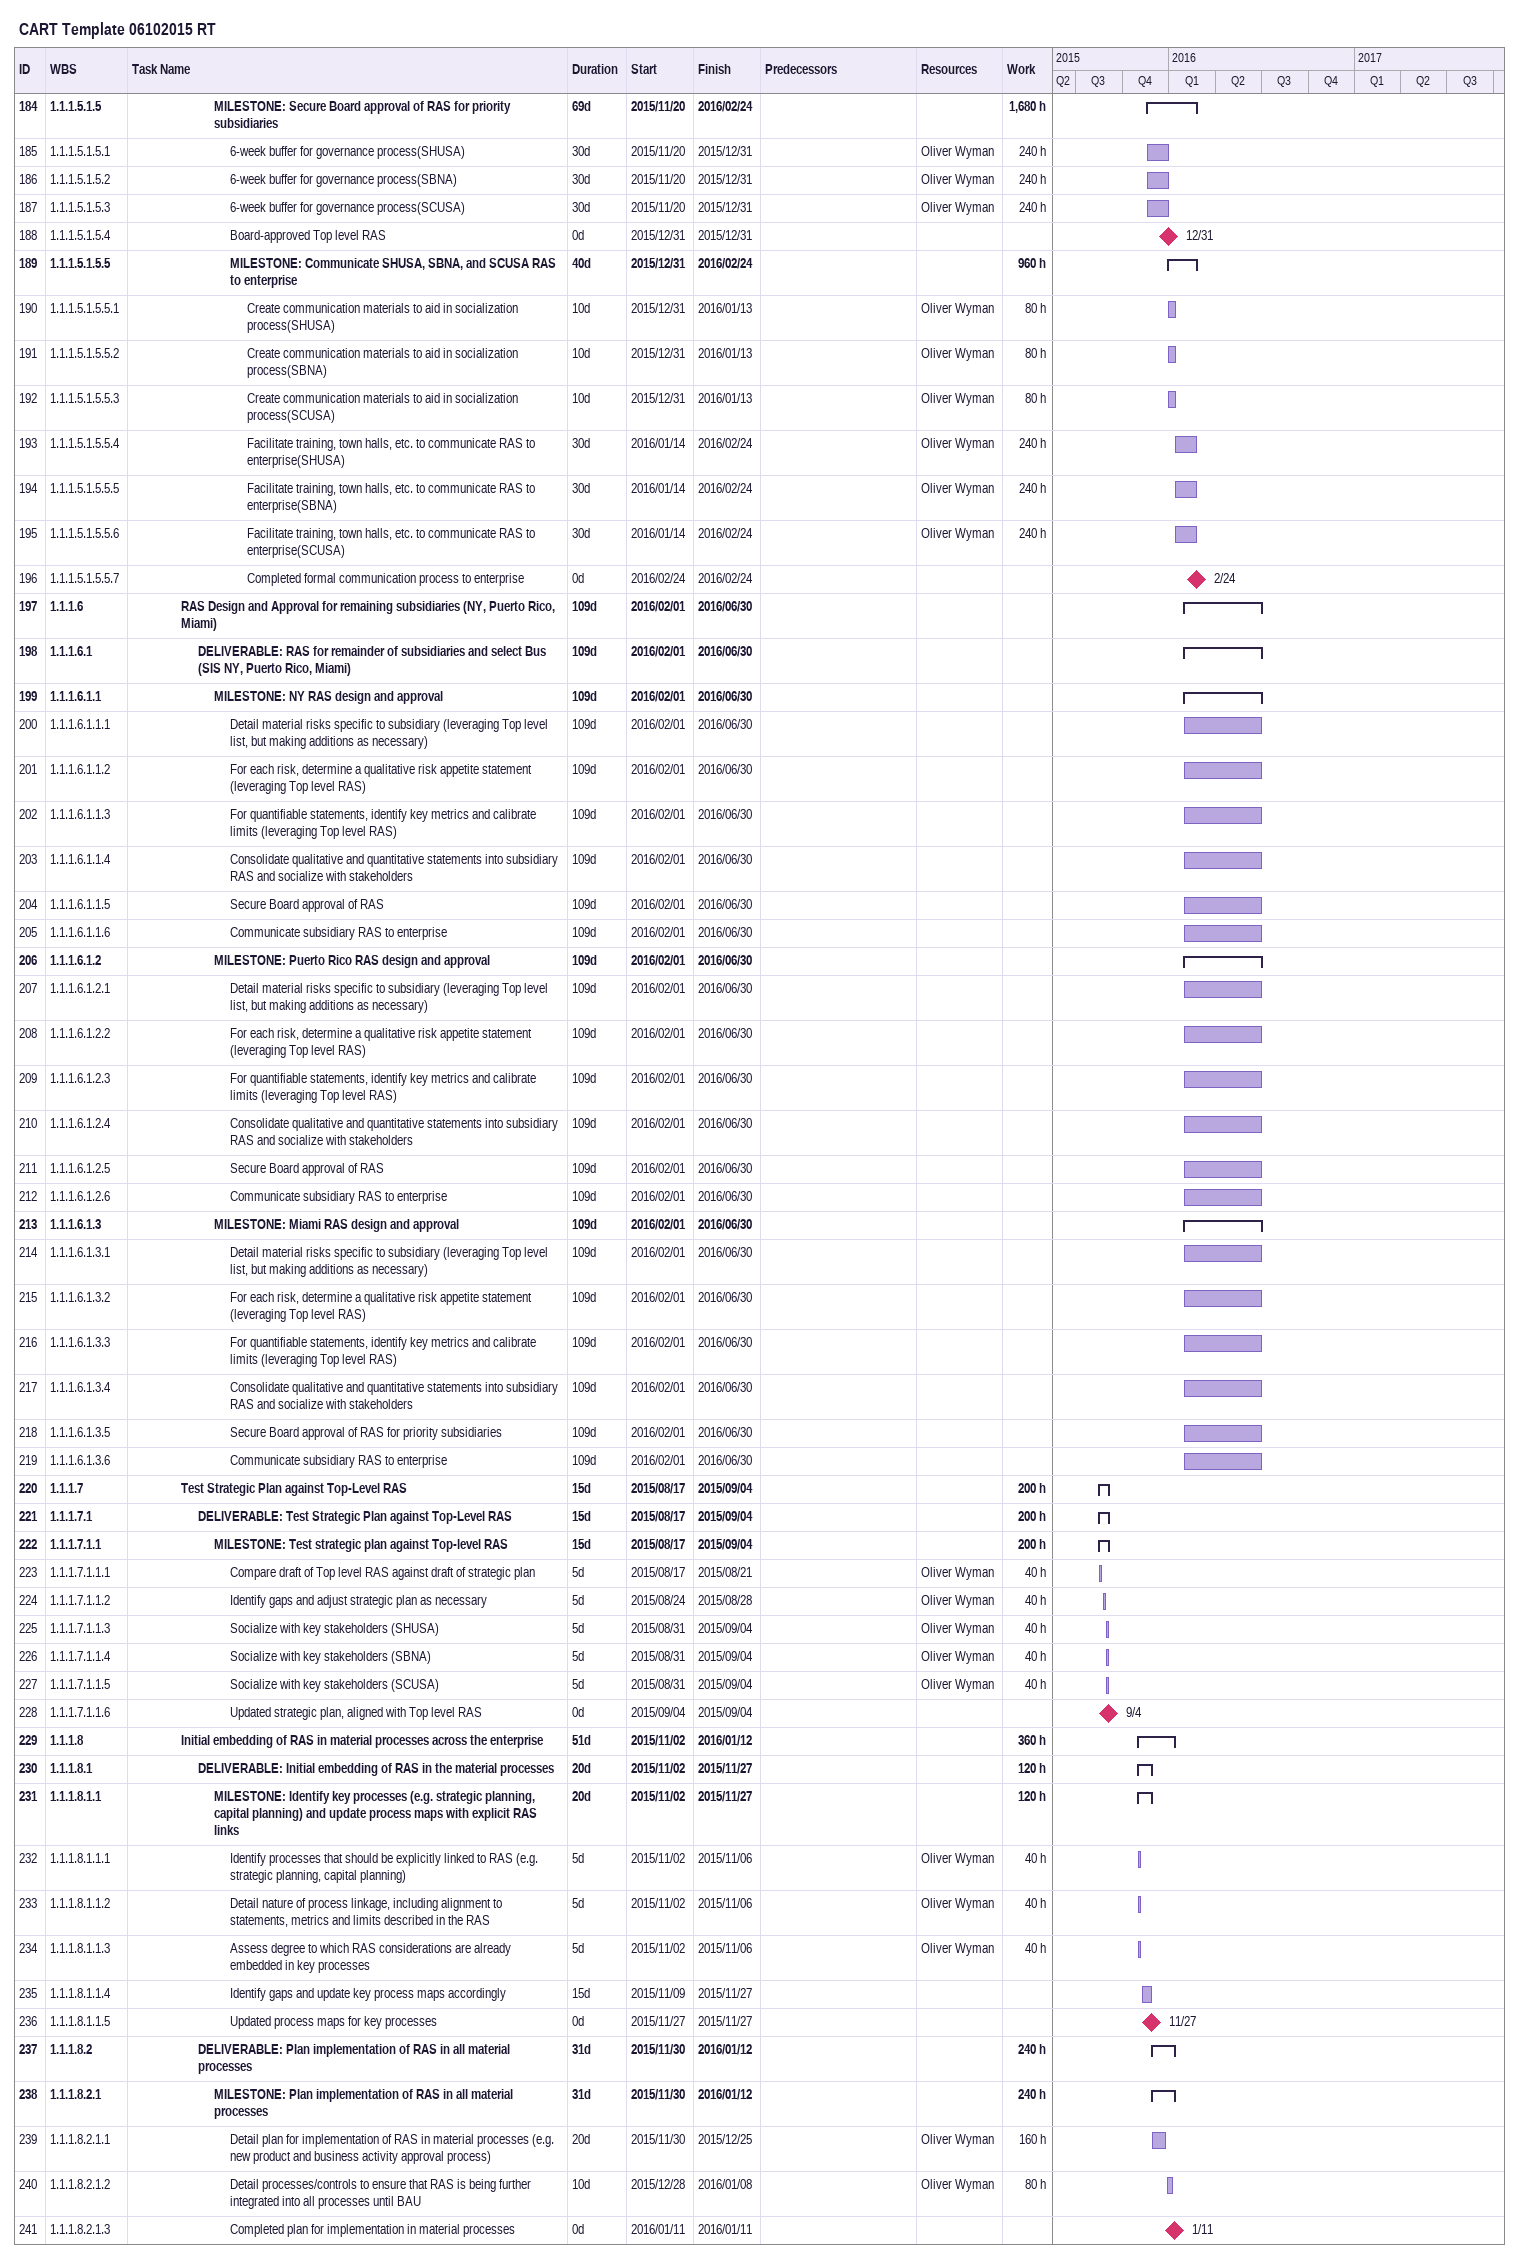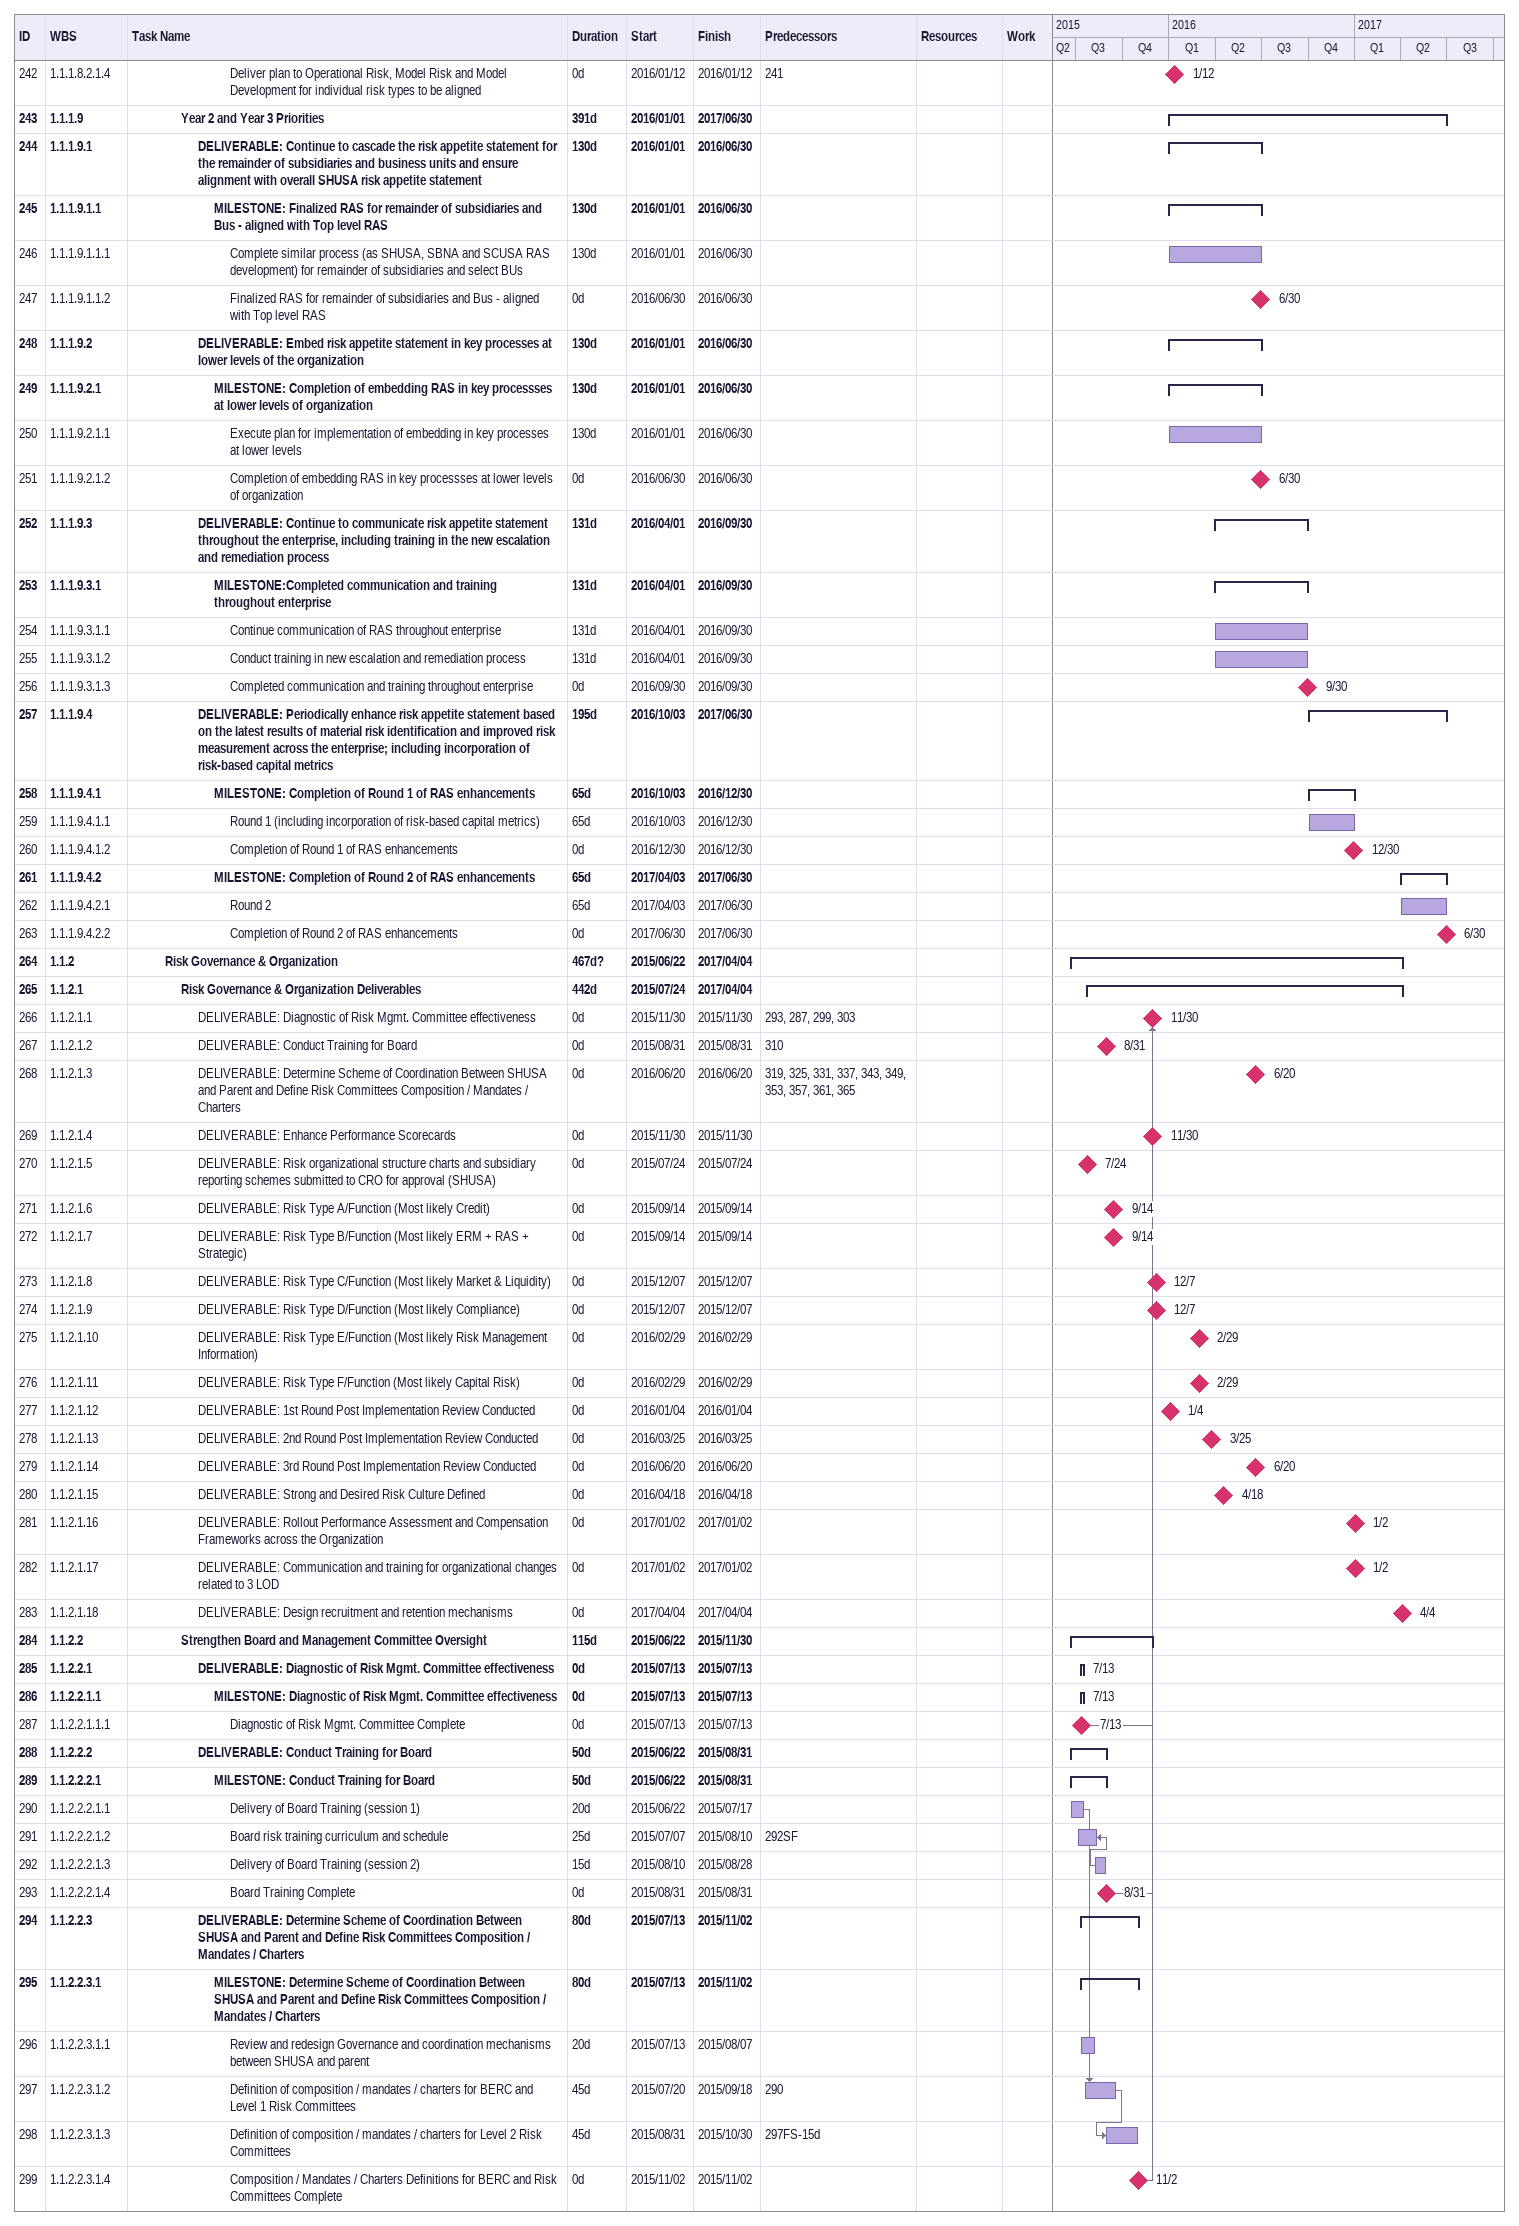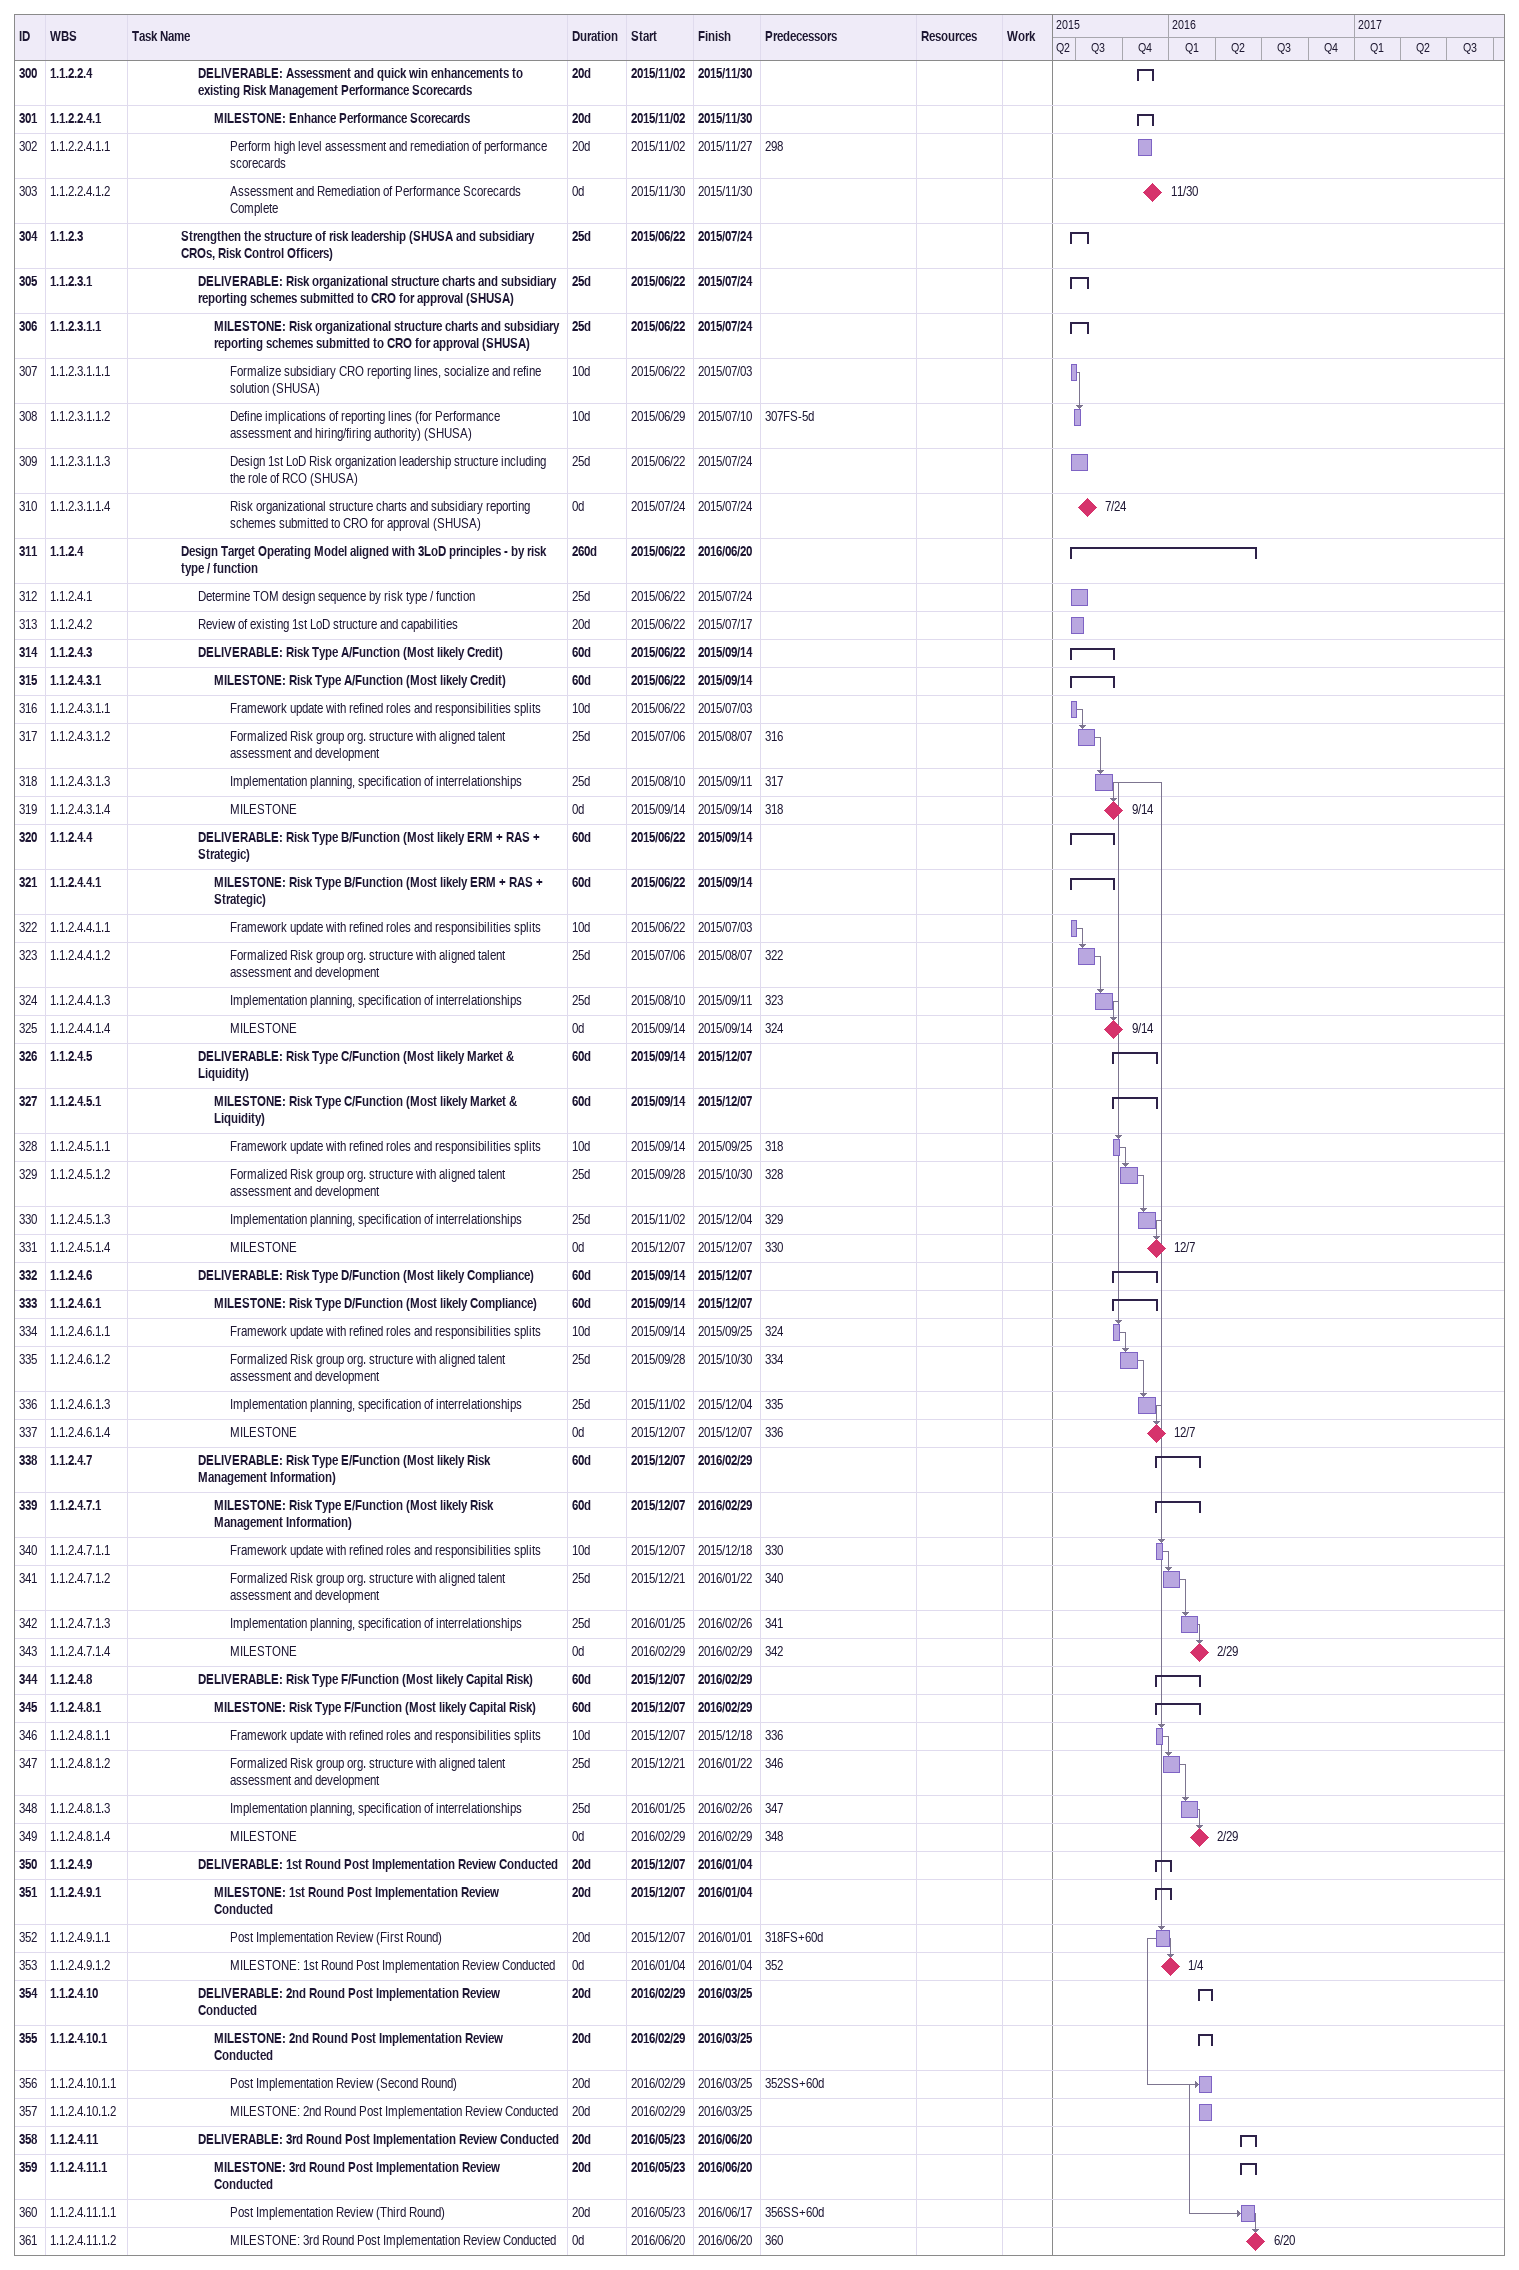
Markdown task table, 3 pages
CART Template 06102015 RT

| ID | WBS | Task | Duration | Start | Finish | Predecessors | Resources | Work (h) |
|---|---|---|---|---|---|---|---|---|
| 184 | 1.1.1.5.1.5 | **MILESTONE: Secure Board approval of RAS for priority subsidiaries** | 69d | 2015-11-20 | 2016-02-24 |  |  | 1680 |
| 185 | 1.1.1.5.1.5.1 | 6-week buffer for governance process(SHUSA) | 30d | 2015-11-20 | 2015-12-31 |  | Oliver Wyman | 240 |
| 186 | 1.1.1.5.1.5.2 | 6-week buffer for governance process(SBNA) | 30d | 2015-11-20 | 2015-12-31 |  | Oliver Wyman | 240 |
| 187 | 1.1.1.5.1.5.3 | 6-week buffer for governance process(SCUSA) | 30d | 2015-11-20 | 2015-12-31 |  | Oliver Wyman | 240 |
| 188 | 1.1.1.5.1.5.4 | Board-approved Top level RAS | 0d | 2015-12-31 | 2015-12-31 |  |  |  |
| 189 | 1.1.1.5.1.5.5 | **MILESTONE: Communicate SHUSA, SBNA, and SCUSA RAS to enterprise** | 40d | 2015-12-31 | 2016-02-24 |  |  | 960 |
| 190 | 1.1.1.5.1.5.5.1 | Create communication materials to aid in socialization process(SHUSA) | 10d | 2015-12-31 | 2016-01-13 |  | Oliver Wyman | 80 |
| 191 | 1.1.1.5.1.5.5.2 | Create communication materials to aid in socialization process(SBNA) | 10d | 2015-12-31 | 2016-01-13 |  | Oliver Wyman | 80 |
| 192 | 1.1.1.5.1.5.5.3 | Create communication materials to aid in socialization process(SCUSA) | 10d | 2015-12-31 | 2016-01-13 |  | Oliver Wyman | 80 |
| 193 | 1.1.1.5.1.5.5.4 | Facilitate training, town halls, etc. to communicate RAS to enterprise(SHUSA) | 30d | 2016-01-14 | 2016-02-24 |  | Oliver Wyman | 240 |
| 194 | 1.1.1.5.1.5.5.5 | Facilitate training, town halls, etc. to communicate RAS to enterprise(SBNA) | 30d | 2016-01-14 | 2016-02-24 |  | Oliver Wyman | 240 |
| 195 | 1.1.1.5.1.5.5.6 | Facilitate training, town halls, etc. to communicate RAS to enterprise(SCUSA) | 30d | 2016-01-14 | 2016-02-24 |  | Oliver Wyman | 240 |
| 196 | 1.1.1.5.1.5.5.7 | Completed formal communication process to enterprise | 0d | 2016-02-24 | 2016-02-24 |  |  |  |
| 197 | 1.1.1.6 | **RAS Design and Approval for remaining subsidiaries (NY, Puerto Rico, Miami)** | 109d | 2016-02-01 | 2016-06-30 |  |  |  |
| 198 | 1.1.1.6.1 | **DELIVERABLE: RAS for remainder of subsidiaries and select Bus (SIS NY, Puerto Rico, Miami)** | 109d | 2016-02-01 | 2016-06-30 |  |  |  |
| 199 | 1.1.1.6.1.1 | **MILESTONE: NY RAS design and approval** | 109d | 2016-02-01 | 2016-06-30 |  |  |  |
| 200 | 1.1.1.6.1.1.1 | Detail material risks specific to subsidiary (leveraging Top level list, but making additions as necessary) | 109d | 2016-02-01 | 2016-06-30 |  |  |  |
| 201 | 1.1.1.6.1.1.2 | For each risk, determine a qualitative risk appetite statement (leveraging Top level RAS) | 109d | 2016-02-01 | 2016-06-30 |  |  |  |
| 202 | 1.1.1.6.1.1.3 | For quantifiable statements, identify key metrics and calibrate limits (leveraging Top level RAS) | 109d | 2016-02-01 | 2016-06-30 |  |  |  |
| 203 | 1.1.1.6.1.1.4 | Consolidate qualitative and quantitative statements into subsidiary RAS and socialize with stakeholders | 109d | 2016-02-01 | 2016-06-30 |  |  |  |
| 204 | 1.1.1.6.1.1.5 | Secure Board approval of RAS | 109d | 2016-02-01 | 2016-06-30 |  |  |  |
| 205 | 1.1.1.6.1.1.6 | Communicate subsidiary RAS to enterprise | 109d | 2016-02-01 | 2016-06-30 |  |  |  |
| 206 | 1.1.1.6.1.2 | **MILESTONE: Puerto Rico RAS design and approval** | 109d | 2016-02-01 | 2016-06-30 |  |  |  |
| 207 | 1.1.1.6.1.2.1 | Detail material risks specific to subsidiary (leveraging Top level list, but making additions as necessary) | 109d | 2016-02-01 | 2016-06-30 |  |  |  |
| 208 | 1.1.1.6.1.2.2 | For each risk, determine a qualitative risk appetite statement (leveraging Top level RAS) | 109d | 2016-02-01 | 2016-06-30 |  |  |  |
| 209 | 1.1.1.6.1.2.3 | For quantifiable statements, identify key metrics and calibrate limits (leveraging Top level RAS) | 109d | 2016-02-01 | 2016-06-30 |  |  |  |
| 210 | 1.1.1.6.1.2.4 | Consolidate qualitative and quantitative statements into subsidiary RAS and socialize with stakeholders | 109d | 2016-02-01 | 2016-06-30 |  |  |  |
| 211 | 1.1.1.6.1.2.5 | Secure Board approval of RAS | 109d | 2016-02-01 | 2016-06-30 |  |  |  |
| 212 | 1.1.1.6.1.2.6 | Communicate subsidiary RAS to enterprise | 109d | 2016-02-01 | 2016-06-30 |  |  |  |
| 213 | 1.1.1.6.1.3 | **MILESTONE: Miami RAS design and approval** | 109d | 2016-02-01 | 2016-06-30 |  |  |  |
| 214 | 1.1.1.6.1.3.1 | Detail material risks specific to subsidiary (leveraging Top level list, but making additions as necessary) | 109d | 2016-02-01 | 2016-06-30 |  |  |  |
| 215 | 1.1.1.6.1.3.2 | For each risk, determine a qualitative risk appetite statement (leveraging Top level RAS) | 109d | 2016-02-01 | 2016-06-30 |  |  |  |
| 216 | 1.1.1.6.1.3.3 | For quantifiable statements, identify key metrics and calibrate limits (leveraging Top level RAS) | 109d | 2016-02-01 | 2016-06-30 |  |  |  |
| 217 | 1.1.1.6.1.3.4 | Consolidate qualitative and quantitative statements into subsidiary RAS and socialize with stakeholders | 109d | 2016-02-01 | 2016-06-30 |  |  |  |
| 218 | 1.1.1.6.1.3.5 | Secure Board approval of RAS for priority subsidiaries | 109d | 2016-02-01 | 2016-06-30 |  |  |  |
| 219 | 1.1.1.6.1.3.6 | Communicate subsidiary RAS to enterprise | 109d | 2016-02-01 | 2016-06-30 |  |  |  |
| 220 | 1.1.1.7 | **Test Strategic Plan against Top-Level RAS** | 15d | 2015-08-17 | 2015-09-04 |  |  | 200 |
| 221 | 1.1.1.7.1 | **DELIVERABLE: Test Strategic Plan against Top-Level RAS** | 15d | 2015-08-17 | 2015-09-04 |  |  | 200 |
| 222 | 1.1.1.7.1.1 | **MILESTONE: Test strategic plan against Top-level RAS** | 15d | 2015-08-17 | 2015-09-04 |  |  | 200 |
| 223 | 1.1.1.7.1.1.1 | Compare draft of Top level RAS against draft of strategic plan | 5d | 2015-08-17 | 2015-08-21 |  | Oliver Wyman | 40 |
| 224 | 1.1.1.7.1.1.2 | Identify gaps and adjust strategic plan as necessary | 5d | 2015-08-24 | 2015-08-28 |  | Oliver Wyman | 40 |
| 225 | 1.1.1.7.1.1.3 | Socialize with key stakeholders (SHUSA) | 5d | 2015-08-31 | 2015-09-04 |  | Oliver Wyman | 40 |
| 226 | 1.1.1.7.1.1.4 | Socialize with key stakeholders (SBNA) | 5d | 2015-08-31 | 2015-09-04 |  | Oliver Wyman | 40 |
| 227 | 1.1.1.7.1.1.5 | Socialize with key stakeholders (SCUSA) | 5d | 2015-08-31 | 2015-09-04 |  | Oliver Wyman | 40 |
| 228 | 1.1.1.7.1.1.6 | Updated strategic plan, aligned with Top level RAS | 0d | 2015-09-04 | 2015-09-04 |  |  |  |
| 229 | 1.1.1.8 | **Initial embedding of RAS in material processes across the enterprise** | 51d | 2015-11-02 | 2016-01-12 |  |  | 360 |
| 230 | 1.1.1.8.1 | **DELIVERABLE: Initial embedding of RAS in the material processes** | 20d | 2015-11-02 | 2015-11-27 |  |  | 120 |
| 231 | 1.1.1.8.1.1 | **MILESTONE: Identify key processes (e.g. strategic planning, capital planning) and update process maps with explicit RAS links** | 20d | 2015-11-02 | 2015-11-27 |  |  | 120 |
| 232 | 1.1.1.8.1.1.1 | Identify processes that should be explicitly linked to RAS (e.g. strategic planning, capital planning) | 5d | 2015-11-02 | 2015-11-06 |  | Oliver Wyman | 40 |
| 233 | 1.1.1.8.1.1.2 | Detail nature of process linkage, including alignment to statements, metrics and limits described in the RAS | 5d | 2015-11-02 | 2015-11-06 |  | Oliver Wyman | 40 |
| 234 | 1.1.1.8.1.1.3 | Assess degree to which RAS considerations are already embedded in key processes | 5d | 2015-11-02 | 2015-11-06 |  | Oliver Wyman | 40 |
| 235 | 1.1.1.8.1.1.4 | Identify gaps and update key process maps accordingly | 15d | 2015-11-09 | 2015-11-27 |  |  |  |
| 236 | 1.1.1.8.1.1.5 | Updated process maps for key processes | 0d | 2015-11-27 | 2015-11-27 |  |  |  |
| 237 | 1.1.1.8.2 | **DELIVERABLE: Plan implementation of RAS in all material processes** | 31d | 2015-11-30 | 2016-01-12 |  |  | 240 |
| 238 | 1.1.1.8.2.1 | **MILESTONE: Plan implementation of RAS in all material processes** | 31d | 2015-11-30 | 2016-01-12 |  |  | 240 |
| 239 | 1.1.1.8.2.1.1 | Detail plan for implementation of RAS in material processes (e.g. new product and business activity approval process) | 20d | 2015-11-30 | 2015-12-25 |  | Oliver Wyman | 160 |
| 240 | 1.1.1.8.2.1.2 | Detail processes/controls to ensure that RAS is being further integrated into all processes until BAU | 10d | 2015-12-28 | 2016-01-08 |  | Oliver Wyman | 80 |
| 241 | 1.1.1.8.2.1.3 | Completed plan for implementation in material processes | 0d | 2016-01-11 | 2016-01-11 |  |  |  |
| 242 | 1.1.1.8.2.1.4 | Deliver plan to Operational Risk, Model Risk and Model Development for individual risk types to be aligned | 0d | 2016-01-12 | 2016-01-12 | 241 |  |  |
| 243 | 1.1.1.9 | **Year 2 and Year 3 Priorities** | 391d | 2016-01-01 | 2017-06-30 |  |  |  |
| 244 | 1.1.1.9.1 | **DELIVERABLE: Continue to cascade the risk appetite statement for the remainder of subsidiaries and business units and ensure alignment with overall SHUSA risk appetite statement** | 130d | 2016-01-01 | 2016-06-30 |  |  |  |
| 245 | 1.1.1.9.1.1 | **MILESTONE: Finalized RAS for remainder of subsidiaries and Bus - aligned with Top level RAS** | 130d | 2016-01-01 | 2016-06-30 |  |  |  |
| 246 | 1.1.1.9.1.1.1 | Complete similar process (as SHUSA, SBNA and SCUSA RAS development) for remainder of subsidiaries and select BUs | 130d | 2016-01-01 | 2016-06-30 |  |  |  |
| 247 | 1.1.1.9.1.1.2 | Finalized RAS for remainder of subsidiaries and Bus - aligned with Top level RAS | 0d | 2016-06-30 | 2016-06-30 |  |  |  |
| 248 | 1.1.1.9.2 | **DELIVERABLE: Embed risk appetite statement in key processes at lower levels of the organization** | 130d | 2016-01-01 | 2016-06-30 |  |  |  |
| 249 | 1.1.1.9.2.1 | **MILESTONE: Completion of embedding RAS in key processses at lower levels of organization** | 130d | 2016-01-01 | 2016-06-30 |  |  |  |
| 250 | 1.1.1.9.2.1.1 | Execute plan for implementation of embedding in key processes at lower levels | 130d | 2016-01-01 | 2016-06-30 |  |  |  |
| 251 | 1.1.1.9.2.1.2 | Completion of embedding RAS in key processses at lower levels of organization | 0d | 2016-06-30 | 2016-06-30 |  |  |  |
| 252 | 1.1.1.9.3 | **DELIVERABLE: Continue to communicate risk appetite statement throughout the enterprise, including training in the new escalation and remediation process** | 131d | 2016-04-01 | 2016-09-30 |  |  |  |
| 253 | 1.1.1.9.3.1 | **MILESTONE:Completed communication and training throughout enterprise** | 131d | 2016-04-01 | 2016-09-30 |  |  |  |
| 254 | 1.1.1.9.3.1.1 | Continue communication of RAS throughout enterprise | 131d | 2016-04-01 | 2016-09-30 |  |  |  |
| 255 | 1.1.1.9.3.1.2 | Conduct training in new escalation and remediation process | 131d | 2016-04-01 | 2016-09-30 |  |  |  |
| 256 | 1.1.1.9.3.1.3 | Completed communication and training throughout enterprise | 0d | 2016-09-30 | 2016-09-30 |  |  |  |
| 257 | 1.1.1.9.4 | **DELIVERABLE: Periodically enhance risk appetite statement based on the latest results of material risk identification and improved risk measurement across the enterprise; including incorporation of risk-based capital metrics** | 195d | 2016-10-03 | 2017-06-30 |  |  |  |
| 258 | 1.1.1.9.4.1 | **MILESTONE: Completion of Round 1 of RAS enhancements** | 65d | 2016-10-03 | 2016-12-30 |  |  |  |
| 259 | 1.1.1.9.4.1.1 | Round 1 (including incorporation of risk-based capital metrics) | 65d | 2016-10-03 | 2016-12-30 |  |  |  |
| 260 | 1.1.1.9.4.1.2 | Completion of Round 1 of RAS enhancements | 0d | 2016-12-30 | 2016-12-30 |  |  |  |
| 261 | 1.1.1.9.4.2 | **MILESTONE: Completion of Round 2 of RAS enhancements** | 65d | 2017-04-03 | 2017-06-30 |  |  |  |
| 262 | 1.1.1.9.4.2.1 | Round 2 | 65d | 2017-04-03 | 2017-06-30 |  |  |  |
| 263 | 1.1.1.9.4.2.2 | Completion of Round 2 of RAS enhancements | 0d | 2017-06-30 | 2017-06-30 |  |  |  |
| 264 | 1.1.2 | **Risk Governance & Organization** | 467d? | 2015-06-22 | 2017-04-04 |  |  |  |
| 265 | 1.1.2.1 | **Risk Governance & Organization Deliverables** | 442d | 2015-07-24 | 2017-04-04 |  |  |  |
| 266 | 1.1.2.1.1 | DELIVERABLE: Diagnostic of Risk Mgmt. Committee effectiveness | 0d | 2015-11-30 | 2015-11-30 | 293, 287, 299, 303 |  |  |
| 267 | 1.1.2.1.2 | DELIVERABLE: Conduct Training for Board | 0d | 2015-08-31 | 2015-08-31 | 310 |  |  |
| 268 | 1.1.2.1.3 | DELIVERABLE: Determine Scheme of Coordination Between SHUSA and Parent and Define Risk Committees Composition / Mandates / Charters | 0d | 2016-06-20 | 2016-06-20 | 319, 325, 331, 337, 343, 349, 353, 357, 361, 365 |  |  |
| 269 | 1.1.2.1.4 | DELIVERABLE: Enhance Performance Scorecards | 0d | 2015-11-30 | 2015-11-30 |  |  |  |
| 270 | 1.1.2.1.5 | DELIVERABLE: Risk organizational structure charts and subsidiary reporting schemes submitted to CRO for approval (SHUSA) | 0d | 2015-07-24 | 2015-07-24 |  |  |  |
| 271 | 1.1.2.1.6 | DELIVERABLE: Risk Type A/Function (Most likely Credit) | 0d | 2015-09-14 | 2015-09-14 |  |  |  |
| 272 | 1.1.2.1.7 | DELIVERABLE: Risk Type B/Function (Most likely ERM + RAS + Strategic) | 0d | 2015-09-14 | 2015-09-14 |  |  |  |
| 273 | 1.1.2.1.8 | DELIVERABLE: Risk Type C/Function (Most likely Market & Liquidity) | 0d | 2015-12-07 | 2015-12-07 |  |  |  |
| 274 | 1.1.2.1.9 | DELIVERABLE: Risk Type D/Function (Most likely Compliance) | 0d | 2015-12-07 | 2015-12-07 |  |  |  |
| 275 | 1.1.2.1.10 | DELIVERABLE: Risk Type E/Function (Most likely Risk Management Information) | 0d | 2016-02-29 | 2016-02-29 |  |  |  |
| 276 | 1.1.2.1.11 | DELIVERABLE: Risk Type F/Function (Most likely Capital Risk) | 0d | 2016-02-29 | 2016-02-29 |  |  |  |
| 277 | 1.1.2.1.12 | DELIVERABLE: 1st Round Post Implementation Review Conducted | 0d | 2016-01-04 | 2016-01-04 |  |  |  |
| 278 | 1.1.2.1.13 | DELIVERABLE: 2nd Round Post Implementation Review Conducted | 0d | 2016-03-25 | 2016-03-25 |  |  |  |
| 279 | 1.1.2.1.14 | DELIVERABLE: 3rd Round Post Implementation Review Conducted | 0d | 2016-06-20 | 2016-06-20 |  |  |  |
| 280 | 1.1.2.1.15 | DELIVERABLE: Strong and Desired Risk Culture Defined | 0d | 2016-04-18 | 2016-04-18 |  |  |  |
| 281 | 1.1.2.1.16 | DELIVERABLE: Rollout Performance Assessment and Compensation Frameworks across the Organization | 0d | 2017-01-02 | 2017-01-02 |  |  |  |
| 282 | 1.1.2.1.17 | DELIVERABLE: Communication and training for organizational changes related to 3 LOD | 0d | 2017-01-02 | 2017-01-02 |  |  |  |
| 283 | 1.1.2.1.18 | DELIVERABLE: Design recruitment and retention mechanisms | 0d | 2017-04-04 | 2017-04-04 |  |  |  |
| 284 | 1.1.2.2 | **Strengthen Board and Management Committee Oversight** | 115d | 2015-06-22 | 2015-11-30 |  |  |  |
| 285 | 1.1.2.2.1 | **DELIVERABLE: Diagnostic of Risk Mgmt. Committee effectiveness** | 0d | 2015-07-13 | 2015-07-13 |  |  |  |
| 286 | 1.1.2.2.1.1 | **MILESTONE: Diagnostic of Risk Mgmt. Committee effectiveness** | 0d | 2015-07-13 | 2015-07-13 |  |  |  |
| 287 | 1.1.2.2.1.1.1 | Diagnostic of Risk Mgmt. Committee Complete | 0d | 2015-07-13 | 2015-07-13 |  |  |  |
| 288 | 1.1.2.2.2 | **DELIVERABLE: Conduct Training for Board** | 50d | 2015-06-22 | 2015-08-31 |  |  |  |
| 289 | 1.1.2.2.2.1 | **MILESTONE: Conduct Training for Board** | 50d | 2015-06-22 | 2015-08-31 |  |  |  |
| 290 | 1.1.2.2.2.1.1 | Delivery of Board Training (session 1) | 20d | 2015-06-22 | 2015-07-17 |  |  |  |
| 291 | 1.1.2.2.2.1.2 | Board risk training curriculum and schedule | 25d | 2015-07-07 | 2015-08-10 | 292SF |  |  |
| 292 | 1.1.2.2.2.1.3 | Delivery of Board Training (session 2) | 15d | 2015-08-10 | 2015-08-28 |  |  |  |
| 293 | 1.1.2.2.2.1.4 | Board Training Complete | 0d | 2015-08-31 | 2015-08-31 |  |  |  |
| 294 | 1.1.2.2.3 | **DELIVERABLE: Determine Scheme of Coordination Between SHUSA and Parent and Define Risk Committees Composition / Mandates / Charters** | 80d | 2015-07-13 | 2015-11-02 |  |  |  |
| 295 | 1.1.2.2.3.1 | **MILESTONE: Determine Scheme of Coordination Between SHUSA and Parent and Define Risk Committees Composition / Mandates / Charters** | 80d | 2015-07-13 | 2015-11-02 |  |  |  |
| 296 | 1.1.2.2.3.1.1 | Review and redesign Governance and coordination mechanisms between SHUSA and parent | 20d | 2015-07-13 | 2015-08-07 |  |  |  |
| 297 | 1.1.2.2.3.1.2 | Definition of composition / mandates / charters for BERC and Level 1 Risk Committees | 45d | 2015-07-20 | 2015-09-18 | 290 |  |  |
| 298 | 1.1.2.2.3.1.3 | Definition of composition / mandates / charters for Level 2 Risk Committees | 45d | 2015-08-31 | 2015-10-30 | 297FS-15d |  |  |
| 299 | 1.1.2.2.3.1.4 | Composition / Mandates / Charters Definitions for BERC and Risk Committees Complete | 0d | 2015-11-02 | 2015-11-02 |  |  |  |
| 300 | 1.1.2.2.4 | **DELIVERABLE: Assessment and quick win enhancements to existing Risk Management Performance Scorecards** | 20d | 2015-11-02 | 2015-11-30 |  |  |  |
| 301 | 1.1.2.2.4.1 | **MILESTONE: Enhance Performance Scorecards** | 20d | 2015-11-02 | 2015-11-30 |  |  |  |
| 302 | 1.1.2.2.4.1.1 | Perform high level assessment and remediation of performance scorecards | 20d | 2015-11-02 | 2015-11-27 | 298 |  |  |
| 303 | 1.1.2.2.4.1.2 | Assessment and Remediation of Performance Scorecards Complete | 0d | 2015-11-30 | 2015-11-30 |  |  |  |
| 304 | 1.1.2.3 | **Strengthen the structure of risk leadership (SHUSA and subsidiary CROs, Risk Control Officers)** | 25d | 2015-06-22 | 2015-07-24 |  |  |  |
| 305 | 1.1.2.3.1 | **DELIVERABLE: Risk organizational structure charts and subsidiary reporting schemes submitted to CRO for approval (SHUSA)** | 25d | 2015-06-22 | 2015-07-24 |  |  |  |
| 306 | 1.1.2.3.1.1 | **MILESTONE: Risk organizational structure charts and subsidiary reporting schemes submitted to CRO for approval (SHUSA)** | 25d | 2015-06-22 | 2015-07-24 |  |  |  |
| 307 | 1.1.2.3.1.1.1 | Formalize subsidiary CRO reporting lines, socialize and refine solution (SHUSA) | 10d | 2015-06-22 | 2015-07-03 |  |  |  |
| 308 | 1.1.2.3.1.1.2 | Define implications of reporting lines (for Performance assessment and hiring/firing authority) (SHUSA) | 10d | 2015-06-29 | 2015-07-10 | 307FS-5d |  |  |
| 309 | 1.1.2.3.1.1.3 | Design 1st LoD Risk organization leadership structure including the role of RCO (SHUSA) | 25d | 2015-06-22 | 2015-07-24 |  |  |  |
| 310 | 1.1.2.3.1.1.4 | Risk organizational structure charts and subsidiary reporting schemes submitted to CRO for approval (SHUSA) | 0d | 2015-07-24 | 2015-07-24 |  |  |  |
| 311 | 1.1.2.4 | **Design Target Operating Model aligned with 3LoD principles - by risk type / function** | 260d | 2015-06-22 | 2016-06-20 |  |  |  |
| 312 | 1.1.2.4.1 | Determine TOM design sequence by risk type / function | 25d | 2015-06-22 | 2015-07-24 |  |  |  |
| 313 | 1.1.2.4.2 | Review of existing 1st LoD structure and capabilities | 20d | 2015-06-22 | 2015-07-17 |  |  |  |
| 314 | 1.1.2.4.3 | **DELIVERABLE: Risk Type A/Function (Most likely Credit)** | 60d | 2015-06-22 | 2015-09-14 |  |  |  |
| 315 | 1.1.2.4.3.1 | **MILESTONE: Risk Type A/Function (Most likely Credit)** | 60d | 2015-06-22 | 2015-09-14 |  |  |  |
| 316 | 1.1.2.4.3.1.1 | Framework update with refined roles and responsibilities splits | 10d | 2015-06-22 | 2015-07-03 |  |  |  |
| 317 | 1.1.2.4.3.1.2 | Formalized Risk group org. structure with aligned talent assessment and development | 25d | 2015-07-06 | 2015-08-07 | 316 |  |  |
| 318 | 1.1.2.4.3.1.3 | Implementation planning, specification of interrelationships | 25d | 2015-08-10 | 2015-09-11 | 317 |  |  |
| 319 | 1.1.2.4.3.1.4 | MILESTONE | 0d | 2015-09-14 | 2015-09-14 | 318 |  |  |
| 320 | 1.1.2.4.4 | **DELIVERABLE: Risk Type B/Function (Most likely ERM + RAS + Strategic)** | 60d | 2015-06-22 | 2015-09-14 |  |  |  |
| 321 | 1.1.2.4.4.1 | **MILESTONE: Risk Type B/Function (Most likely ERM + RAS + Strategic)** | 60d | 2015-06-22 | 2015-09-14 |  |  |  |
| 322 | 1.1.2.4.4.1.1 | Framework update with refined roles and responsibilities splits | 10d | 2015-06-22 | 2015-07-03 |  |  |  |
| 323 | 1.1.2.4.4.1.2 | Formalized Risk group org. structure with aligned talent assessment and development | 25d | 2015-07-06 | 2015-08-07 | 322 |  |  |
| 324 | 1.1.2.4.4.1.3 | Implementation planning, specification of interrelationships | 25d | 2015-08-10 | 2015-09-11 | 323 |  |  |
| 325 | 1.1.2.4.4.1.4 | MILESTONE | 0d | 2015-09-14 | 2015-09-14 | 324 |  |  |
| 326 | 1.1.2.4.5 | **DELIVERABLE: Risk Type C/Function (Most likely Market & Liquidity)** | 60d | 2015-09-14 | 2015-12-07 |  |  |  |
| 327 | 1.1.2.4.5.1 | **MILESTONE: Risk Type C/Function (Most likely Market & Liquidity)** | 60d | 2015-09-14 | 2015-12-07 |  |  |  |
| 328 | 1.1.2.4.5.1.1 | Framework update with refined roles and responsibilities splits | 10d | 2015-09-14 | 2015-09-25 | 318 |  |  |
| 329 | 1.1.2.4.5.1.2 | Formalized Risk group org. structure with aligned talent assessment and development | 25d | 2015-09-28 | 2015-10-30 | 328 |  |  |
| 330 | 1.1.2.4.5.1.3 | Implementation planning, specification of interrelationships | 25d | 2015-11-02 | 2015-12-04 | 329 |  |  |
| 331 | 1.1.2.4.5.1.4 | MILESTONE | 0d | 2015-12-07 | 2015-12-07 | 330 |  |  |
| 332 | 1.1.2.4.6 | **DELIVERABLE: Risk Type D/Function (Most likely Compliance)** | 60d | 2015-09-14 | 2015-12-07 |  |  |  |
| 333 | 1.1.2.4.6.1 | **MILESTONE: Risk Type D/Function (Most likely Compliance)** | 60d | 2015-09-14 | 2015-12-07 |  |  |  |
| 334 | 1.1.2.4.6.1.1 | Framework update with refined roles and responsibilities splits | 10d | 2015-09-14 | 2015-09-25 | 324 |  |  |
| 335 | 1.1.2.4.6.1.2 | Formalized Risk group org. structure with aligned talent assessment and development | 25d | 2015-09-28 | 2015-10-30 | 334 |  |  |
| 336 | 1.1.2.4.6.1.3 | Implementation planning, specification of interrelationships | 25d | 2015-11-02 | 2015-12-04 | 335 |  |  |
| 337 | 1.1.2.4.6.1.4 | MILESTONE | 0d | 2015-12-07 | 2015-12-07 | 336 |  |  |
| 338 | 1.1.2.4.7 | **DELIVERABLE: Risk Type E/Function (Most likely Risk Management Information)** | 60d | 2015-12-07 | 2016-02-29 |  |  |  |
| 339 | 1.1.2.4.7.1 | **MILESTONE: Risk Type E/Function (Most likely Risk Management Information)** | 60d | 2015-12-07 | 2016-02-29 |  |  |  |
| 340 | 1.1.2.4.7.1.1 | Framework update with refined roles and responsibilities splits | 10d | 2015-12-07 | 2015-12-18 | 330 |  |  |
| 341 | 1.1.2.4.7.1.2 | Formalized Risk group org. structure with aligned talent assessment and development | 25d | 2015-12-21 | 2016-01-22 | 340 |  |  |
| 342 | 1.1.2.4.7.1.3 | Implementation planning, specification of interrelationships | 25d | 2016-01-25 | 2016-02-26 | 341 |  |  |
| 343 | 1.1.2.4.7.1.4 | MILESTONE | 0d | 2016-02-29 | 2016-02-29 | 342 |  |  |
| 344 | 1.1.2.4.8 | **DELIVERABLE: Risk Type F/Function (Most likely Capital Risk)** | 60d | 2015-12-07 | 2016-02-29 |  |  |  |
| 345 | 1.1.2.4.8.1 | **MILESTONE: Risk Type F/Function (Most likely Capital Risk)** | 60d | 2015-12-07 | 2016-02-29 |  |  |  |
| 346 | 1.1.2.4.8.1.1 | Framework update with refined roles and responsibilities splits | 10d | 2015-12-07 | 2015-12-18 | 336 |  |  |
| 347 | 1.1.2.4.8.1.2 | Formalized Risk group org. structure with aligned talent assessment and development | 25d | 2015-12-21 | 2016-01-22 | 346 |  |  |
| 348 | 1.1.2.4.8.1.3 | Implementation planning, specification of interrelationships | 25d | 2016-01-25 | 2016-02-26 | 347 |  |  |
| 349 | 1.1.2.4.8.1.4 | MILESTONE | 0d | 2016-02-29 | 2016-02-29 | 348 |  |  |
| 350 | 1.1.2.4.9 | **DELIVERABLE: 1st Round Post Implementation Review Conducted** | 20d | 2015-12-07 | 2016-01-04 |  |  |  |
| 351 | 1.1.2.4.9.1 | **MILESTONE: 1st Round Post Implementation Review Conducted** | 20d | 2015-12-07 | 2016-01-04 |  |  |  |
| 352 | 1.1.2.4.9.1.1 | Post Implementation Review (First Round) | 20d | 2015-12-07 | 2016-01-01 | 318FS+60d |  |  |
| 353 | 1.1.2.4.9.1.2 | MILESTONE: 1st Round Post Implementation Review Conducted | 0d | 2016-01-04 | 2016-01-04 | 352 |  |  |
| 354 | 1.1.2.4.10 | **DELIVERABLE: 2nd Round Post Implementation Review Conducted** | 20d | 2016-02-29 | 2016-03-25 |  |  |  |
| 355 | 1.1.2.4.10.1 | **MILESTONE: 2nd Round Post Implementation Review Conducted** | 20d | 2016-02-29 | 2016-03-25 |  |  |  |
| 356 | 1.1.2.4.10.1.1 | Post Implementation Review (Second Round) | 20d | 2016-02-29 | 2016-03-25 | 352SS+60d |  |  |
| 357 | 1.1.2.4.10.1.2 | MILESTONE: 2nd Round Post Implementation Review Conducted | 20d | 2016-02-29 | 2016-03-25 |  |  |  |
| 358 | 1.1.2.4.11 | **DELIVERABLE: 3rd Round Post Implementation Review Conducted** | 20d | 2016-05-23 | 2016-06-20 |  |  |  |
| 359 | 1.1.2.4.11.1 | **MILESTONE: 3rd Round Post Implementation Review Conducted** | 20d | 2016-05-23 | 2016-06-20 |  |  |  |
| 360 | 1.1.2.4.11.1.1 | Post Implementation Review (Third Round) | 20d | 2016-05-23 | 2016-06-17 | 356SS+60d |  |  |
| 361 | 1.1.2.4.11.1.2 | MILESTONE: 3rd Round Post Implementation Review Conducted | 0d | 2016-06-20 | 2016-06-20 | 360 |  |  |
